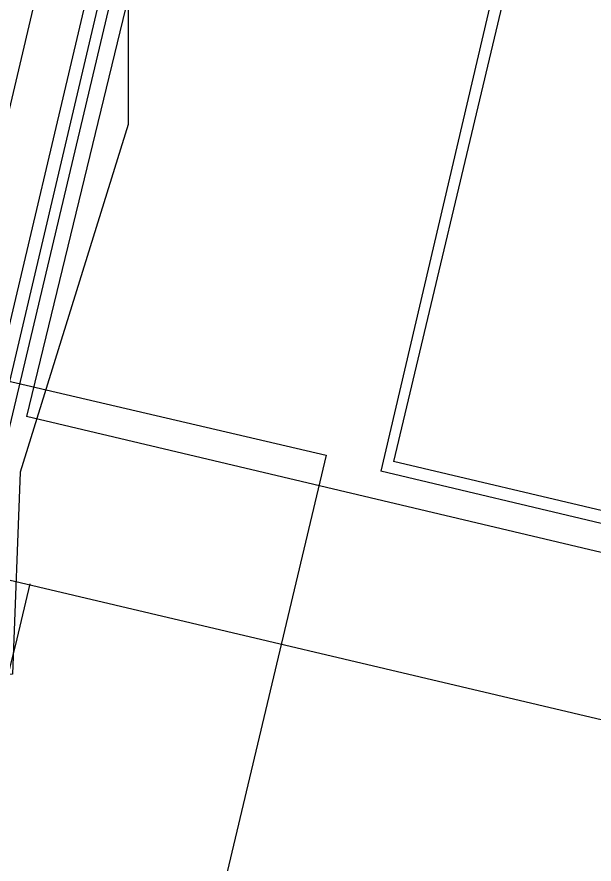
# Model space of a CAD drawing. Header units: feet. Extents: x -84 to 198, y -22 to 181.
# Drawn here: x 43.667 to 46.057, y 18.539 to 22.044 of the extents above; entities that cross this region are included whole.
import ezdxf

# ---------------------------------------------------------------- set-up
doc = ezdxf.new("R2010")
doc.units = ezdxf.units.FT
doc.layers.add('A-AREA-UNIDAD', color=30, linetype='CONTINUOUS')
doc.layers.add('A-LINEA', color=7, linetype='CONTINUOUS')

msp = doc.modelspace()

# ---------------------------------------------------------------- linework, layer by layer
at = {"layer": 'A-AREA-UNIDAD'}
msp.add_lwpolyline([(46.208, 30.72), (45.088, 25.6889), (44.88, 25.44), (46.16, 25.0489), (45.632, 22.8089), (45.36, 22.2756), (44.128, 22.56), (44.128, 21.6), (43.68, 20.16), (43.648, 19.3244), (43.36, 19.2889), (42.72, 16.0356), (41.952, 13.4044), (41.952, 12.7644), (41.312, 12.7289), (41.44, 11.0044), (41.2, 10.0444), (46.752, 9.1556), (54.88, 8.2844), (61.68, 7.8756), (67.328, 7.8756)], dxfattribs=at)
at = {"layer": 'A-LINEA'}
for p, q in [((45.8933, 31.2578), (43.2, 19.8178)), ((46.0533, 31.0044), (43.4, 19.7778)), ((46.0933, 30.9511), (43.4533, 19.7644)), ((46.1333, 30.8844), (43.4933, 19.7511)), ((46.48, 25.4844), (45.2267, 20.2044)), ((46.4133, 25.4444), (45.1733, 20.1644)), ((44.2267, 22.5378), (43.7067, 20.3911)), ((55.4133, 17.6178), (43.7067, 20.3911)), ((49.12, 19.2844), (45.2267, 20.2044)), ((49.16, 19.2178), (45.1733, 20.1644)), ((54.6133, 17.1244), (42.9067, 19.8844))]:
    msp.add_line(p, q, dxfattribs=at)
for points in [[(44.9467, 20.2311), (44.2533, 17.3111), (42.32, 17.7644), (43, 20.6844), (44.9467, 20.2311)], [(43.72, 19.6978), (43.6667, 19.4711), (43.6, 19.2044), (43.48, 18.6844), (43.2267, 17.6444), (42.9867, 16.6311), (42.76, 15.6444), (42.52, 14.6711), (42.3067, 13.7244), (42.08, 12.7911), (41.8667, 11.8844)]]:
    msp.add_lwpolyline(points, dxfattribs=at)

doc.saveas('drawing.dxf')
